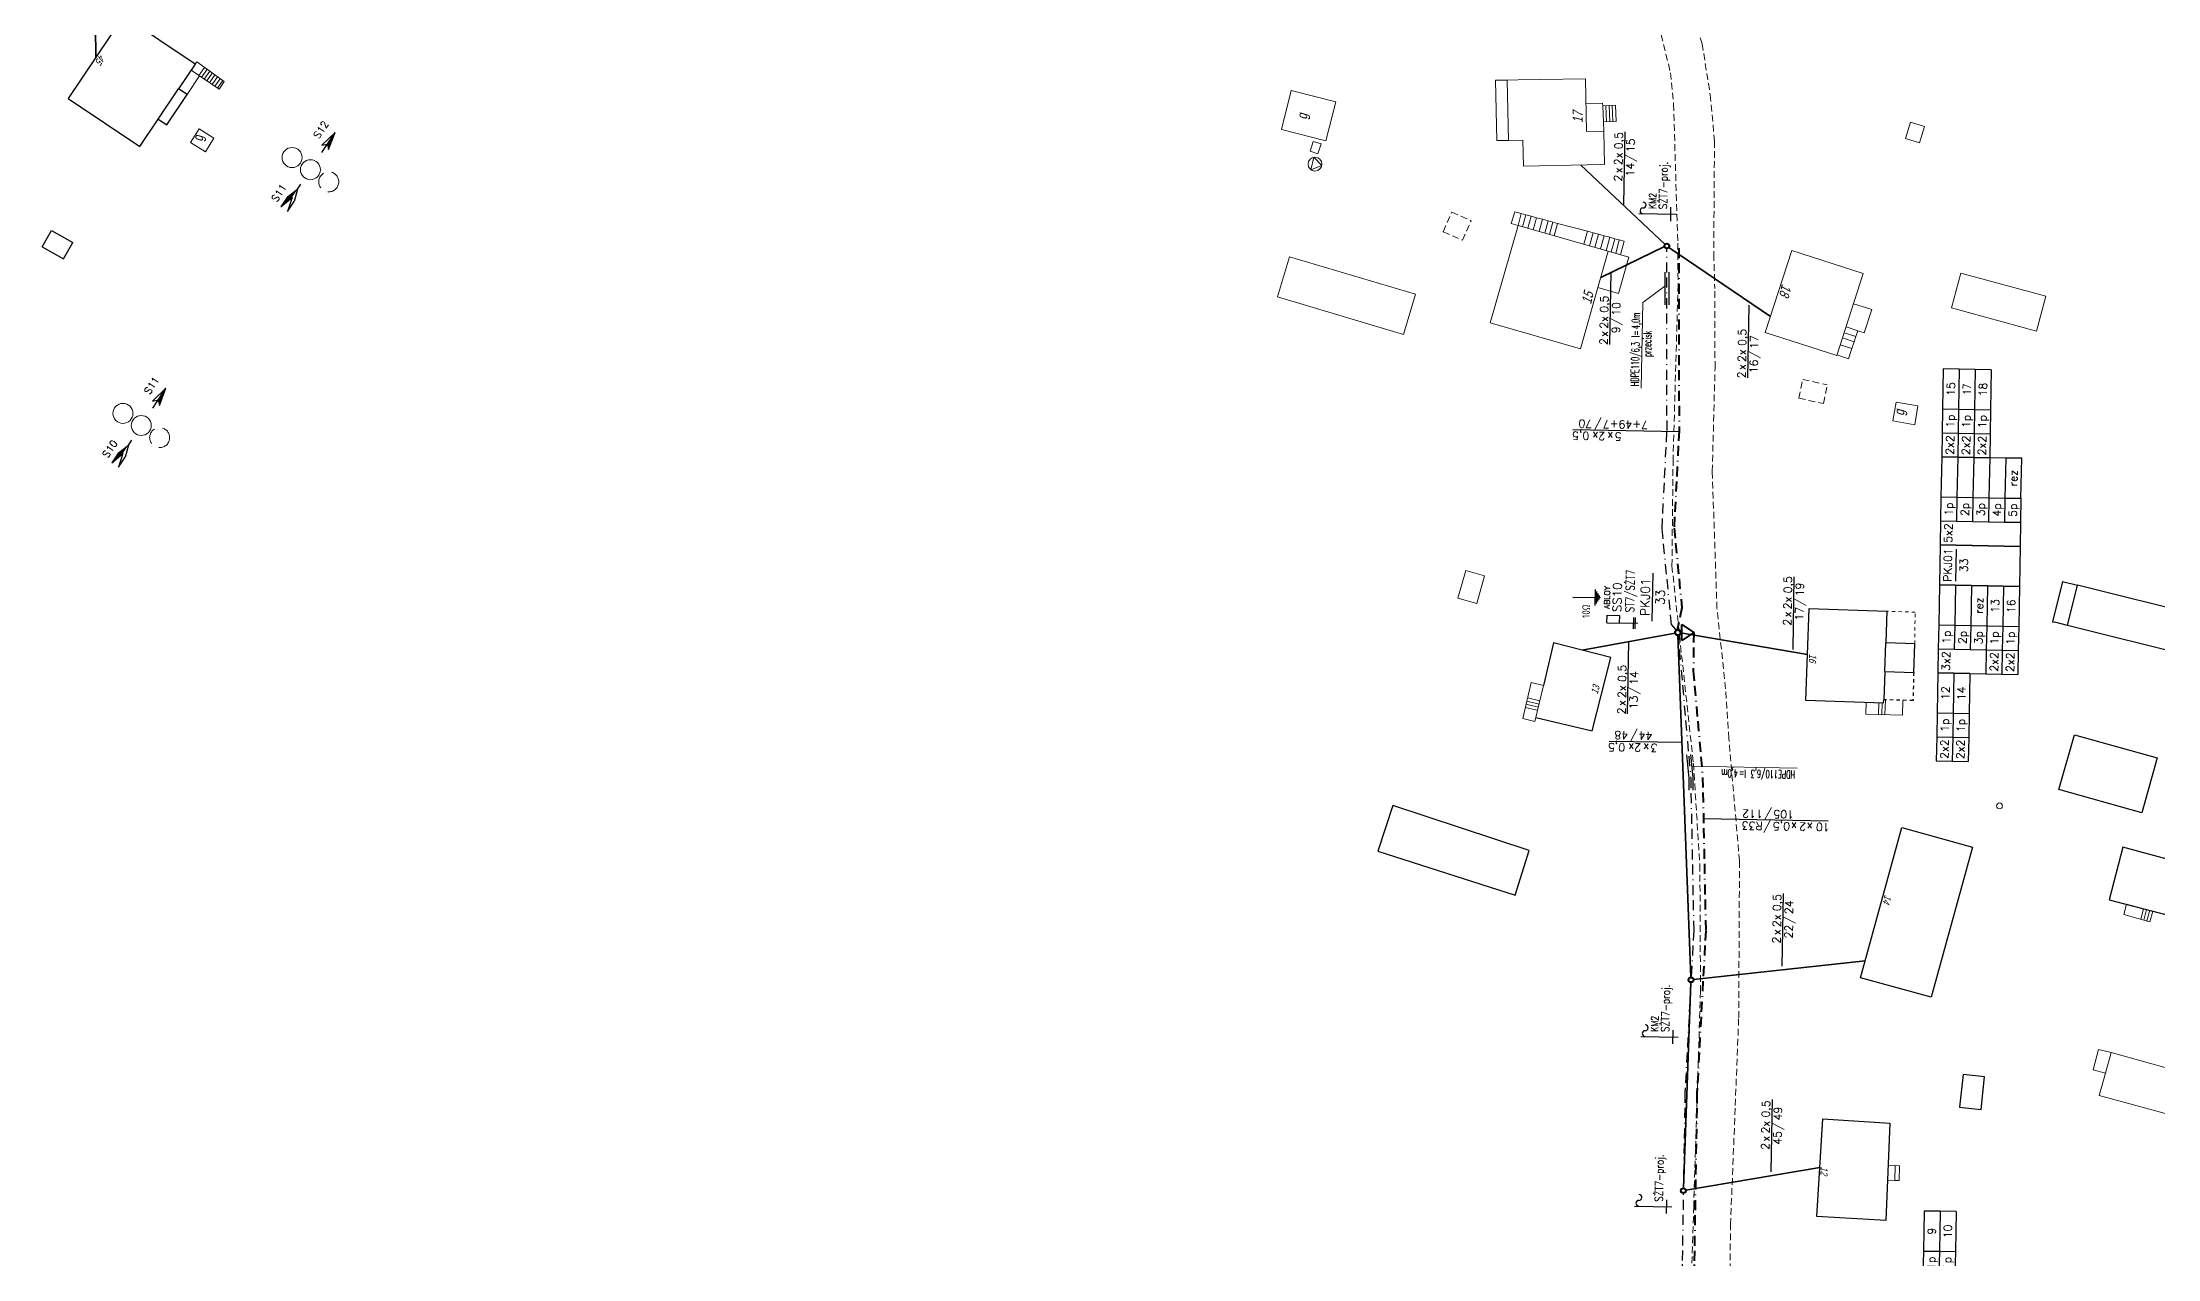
# Model space of a CAD drawing. Header units: millimetres. Extents: x 4848043 to 9699780, y 5827542 to 11659147.
# Drawn here: x 4850024.9 to 4850342.1, y 5827938.9 to 5828121.3 of the extents above; entities that cross this region are included whole.
import ezdxf
from ezdxf.enums import TextEntityAlignment as Align

# ---------------------------------------------------------------- set-up
doc = ezdxf.new("R2010")
doc.units = ezdxf.units.MM
doc.header["$MEASUREMENT"] = 0
for name, pattern in [('0', [0]), ('BORDER', [1.75, 0.5, -0.25, 0.5, -0.25, 0, -0.25]), ('BUD', [0]), ('BZN', [1, 0.5, -0.5]), ('DASHED', [0.75, 0.5, -0.25]), ('KOU', [1.5, 1, -0.5]), ('SCH', [0]), ('UOK', [1.5, 1, -0.5])]:
    doc.linetypes.add(name, pattern=pattern)
doc.layers.get('0').update_dxf_attribs({"lineweight": 18})
for name, color, linetype, lineweight in [('EADTD_T_0', 7, '0', 18), ('EBTPO_L_6', 9, '0', 18), ('EBUOA_T_0', 7, '0', 25), ('EBUPO_L_6', 7, '0', 18), ('EBUPP_L_0', 7, '0', 18), ('EBUPP_L_1', 7, 'BUD', 18), ('EBUPP_L_2', 7, '0', 13), ('EBUPP_L_3', 6, '0', 25), ('SDRPK_L_1', 7, 'KOU', 18), ('TEL kable doziemne proj.', 32, 'BORDER', 30), ('TEL rury', 6, 'Continuous', 30), ('TEL rury opis', 6, 'Continuous', 20), ('TES kable doziemne proj.', 4, 'BORDER', 40), ('TES kable napow. proj.', 241, 'LIN_NAPOW_PROJ', 35), ('TES zakończenia projektowane', 4, 'Continuous', 40), ('UKKPA_L_4', 7, 'UOK', 18), ('UKKPA_T_6', 251, '0', 18), ('UZB słupy telefoniczne', 32, 'Continuous', 30)]:
    doc.layers.add(name, color=color, linetype=linetype, lineweight=lineweight)
for name, color, linetype in [('OPIS_KABLA', 30, 'Continuous'), ('OPIS_RURY', 6, 'Continuous'), ('RURY-ISTN', 6, 'Continuous'), ('S-T-DLUG', 30, 'Continuous'), ('TES opisy kabli abon.', 30, 'Continuous'), ('TES opisy kabli rozdz.', 30, 'Continuous'), ('TES opisy zakończeń', 30, 'Continuous'), ('TES rury', 6, 'Continuous'), ('TES strzałki i odnośniki', 7, 'Continuous'), ('TES słup. PD', 6, 'Continuous')]:
    doc.layers.add(name, color=color, linetype=linetype)
doc.styles.add('ROMANS', font='simplex.shx')
doc.styles.add('SIMPLEX', font='simplex.shx', dxfattribs={"width": 0.8, "height": 1.5})
doc.styles.get("Standard").update_dxf_attribs({"font": 'txt', "width": 0.8, "oblique": 15})
doc.linetypes.add('LIN_NAPOW_PROJ', pattern='A,0.0001,-0.4,[136,l_napow.shx,S=0.1,R=0,X=-0.4,Y=0],-0.2,[137,l_napow.shx,S=0.1,R=0,X=-0.2,Y=0],-0.2', length=0.8001)

# ---------------------------------------------------------------- blocks, each defined once
blk = doc.blocks.new('UKK')
at = {"color": 0}
blk.add_circle((0, 0), 0.375, dxfattribs=at)
blk = doc.blocks.new('TR-SL1')
blk.add_circle((0, 0), 0.5)
blk = doc.blocks.new('KBR-SL1P')
for p, q in [((0, 0), (-1, 1.48)), ((-1, 1.48), (1, 1.48)), ((1, 1.48), (0, 0))]:
    blk.add_line(p, q)
blk.add_circle((0, 1.98), 0.35)
blk = doc.blocks.new('KB-RZP')
at = {"style": 'SIMPLEX'}
for s, p in [('x', (-4.75, 0.25)), ('x', (-2.78, 0.25)), ('/', (0.5, 0.39))]:
    blk.add_text(s, height=1, dxfattribs=at).set_placement(p)
at = {"style": 'SIMPLEX', "flags": 1}
blk.add_attdef('TYP-KAB', text='', height=0.5, dxfattribs=at).set_placement((-8.41, 0.25), align=Align.RIGHT)
at = {"style": 'SIMPLEX'}
for tag, p in [('POJ-KAB', (-5.16, 0.25)), ('DL-KAB', (0.19, -1.25))]:
    blk.add_attdef(tag, text='', height=1, dxfattribs=at).set_placement(p, align=Align.RIGHT)
for tag, p in [('KONS-KAB', (-3.5, 0.25)), ('SR-ZYL', (-0.85, 0.25)), ('SEP', (0.84, -1.25))]:
    blk.add_attdef(tag, text='', height=1, dxfattribs=at).set_placement(p, align=Align.CENTER)
for tag, p in [('NR-KAB', (1.5, 0.25)), ('DL-MON', (1.5, -1.25))]:
    blk.add_attdef(tag, p, '', height=1, dxfattribs=at)
at = {"style": 'SIMPLEX', "flags": 1}
blk.add_attdef('REJ-SZAF', (7.64, 0.25), '', height=0.5, dxfattribs=at)
blk = doc.blocks.new('KB-IWP')
at = {"style": 'SIMPLEX'}
for p in [(-1.22, 0.25), (0.64, 0.25)]:
    blk.add_text('x', height=1, dxfattribs=at).set_placement(p, align=Align.RIGHT)
at = {"style": 'SIMPLEX', "flags": 1}
blk.add_attdef('TYP-KAB', text='', height=0.5, dxfattribs=at).set_placement((-6.02, 0.25), align=Align.RIGHT)
at = {"style": 'SIMPLEX'}
for tag, p in [('POJ-KAB', (-2.13, 0.25)), ('DL-KAB', (-0.62, -1.25))]:
    blk.add_attdef(tag, text='', height=1, dxfattribs=at).set_placement(p, align=Align.RIGHT)
for tag, p in [('KONS-KAB', (-0.52, 0.25)), ('SR-ZYL', (2.12, 0.25)), ('SEP', (-0.02, -1.25))]:
    blk.add_attdef(tag, text='', height=1, dxfattribs=at).set_placement(p, align=Align.CENTER)
at = {"style": 'SIMPLEX', "flags": 1}
blk.add_attdef('REJ-SZAF', (6.39, 0.25), '', height=0.5, dxfattribs=at)
at = {"style": 'SIMPLEX'}
blk.add_attdef('DL-MON', (0.7, -1.25), '', height=1, dxfattribs=at)
blk = doc.blocks.new('OB')
at = {"style": 'ROMANS', "width": 0.6}
blk.add_text('l=', height=2, dxfattribs=at).set_placement((9.86, 0.18))
for tag, p in [('OB_TYP', (8.68, 0.18)), ('OB_SW', (11.54, -2.76))]:
    blk.add_attdef(tag, text='', height=2, dxfattribs=at).set_placement(p, align=Align.RIGHT)
blk.add_attdef('OB_DL', (11.91, 0.18), '', height=2, dxfattribs=at)
blk = doc.blocks.new('KBR-ZP2')
blk.add_line((-4, 2), (4, 2))
at = {"style": 'SIMPLEX'}
for tag, p in [('REJ-SZAF', (0, 2.5)), ('NR-ZAK', (0, 0))]:
    blk.add_attdef(tag, text='', height=1.5, dxfattribs=at).set_placement(p, align=Align.CENTER)
blk = doc.blocks.new('S1')
for p, q in [((0, 5.58), (-0.5, 3.33)), ((0, 2.58), (0, 5.58)), ((0.5, 3.33), (0, 5.58)), ((-0.5, 3.33), (0, 3.83)), ((0, 3.83), (0.5, 3.33)), ((0, -2.92), (0, -2.17)), ((-0.5, -4.42), (0, -2.92)), ((-0.5, -5.92), (0, -4.17)), ((-0.5, -4.42), (-0.5, -5.92)), ((0, -2.92), (0.5, -4.42)), ((0, -4.17), (0.5, -5.92)), ((0.5, -5.92), (0.5, -4.42))]:
    blk.add_line(p, q)
for points in [[(0, 5.58), (0, 3.83), (0.5, 3.33)], [(0, -2.92), (-0.5, -4.42), (0, -4.17), (-0.5, -5.92)]]:
    blk.add_solid(points)
blk = doc.blocks.new('*U134')
for p, q in [((10, 0), (0, 0)), ((0, 0), (0, -4)), ((10, -4), (10, 0)), ((0, -4), (0, -8)), ((9, -4), (1, -4)), ((10, -8), (10, -4)), ((0, -8), (0, -12)), ((10, -12), (10, -8)), ((0, -12), (0, -16)), ((10, -16), (10, -12)), ((0, -16), (0, -20)), ((10, -20), (0, -20)), ((10, -20), (10, -16))]:
    blk.add_line(p, q)
at = {"style": 'SIMPLEX'}
for tag, p in [('PUNKT', (5, -6)), ('SZAFA', (5, -2))]:
    blk.add_attdef(tag, text='', height=2, dxfattribs=at).set_placement(p, align=Align.MIDDLE_CENTER)
blk = doc.blocks.new('*U136')
for p, q in [((6, 0), (0, 0)), ((0, 0), (0, -4)), ((6, 0), (6, -4)), ((12, 0), (6, 0)), ((22, 0), (12, 0)), ((12, 0), (12, -4)), ((22, -4), (22, 0)), ((6, -4), (0, -4)), ((12, -4), (6, -4)), ((22, -4), (12, -4))]:
    blk.add_line(p, q)
at = {"style": 'SIMPLEX'}
for s, p in [('2x2', (3, -2)), ('1p', (9, -2))]:
    blk.add_text(s, height=2, dxfattribs=at).set_placement(p, align=Align.MIDDLE_CENTER)
blk.add_attdef('PARA1', text='', height=2, dxfattribs=at).set_placement((17, -2), align=Align.MIDDLE_CENTER)
blk = doc.blocks.new('*U126')
for p, q in [((6, 0), (0, 0)), ((0, 0), (0, -16)), ((6, 0), (6, -4)), ((12, 0), (6, 0)), ((22, 0), (12, 0)), ((12, 0), (12, -4)), ((22, -4), (22, 0)), ((6, -4), (6, -8)), ((12, -4), (6, -4)), ((22, -4), (12, -4)), ((12, -4), (12, -8)), ((22, -8), (22, -4)), ((6, -8), (6, -12)), ((12, -8), (6, -8)), ((22, -8), (12, -8)), ((12, -8), (12, -12)), ((22, -12), (22, -8)), ((6, -12), (6, -16)), ((12, -12), (6, -12)), ((22, -12), (12, -12)), ((12, -12), (12, -16)), ((22, -16), (22, -12)), ((0, -16), (0, -20)), ((6, -20), (0, -20)), ((6, -16), (6, -20)), ((12, -16), (6, -16)), ((12, -20), (6, -20)), ((22, -16), (12, -16)), ((12, -16), (12, -20)), ((12, -20), (22, -20)), ((22, -20), (22, -16))]:
    blk.add_line(p, q)
at = {"style": 'SIMPLEX'}
for s, p in [('5x2', (3, -2)), ('2p', (9, -6)), ('1p', (9, -2)), ('3p', (9, -10)), ('4p', (9, -14)), ('5p', (9, -18))]:
    blk.add_text(s, height=2, dxfattribs=at).set_placement(p, align=Align.MIDDLE_CENTER)
for tag, p in [('PARA1', (17, -2)), ('PARA2', (17, -6)), ('PARA3', (17, -10)), ('PARA4', (17, -14)), ('PARA5', (17, -18))]:
    blk.add_attdef(tag, text='', height=2, dxfattribs=at).set_placement(p, align=Align.MIDDLE_CENTER)
blk = doc.blocks.new('*U125')
for p, q in [((6, 0), (0, 0)), ((0, 0), (0, -8)), ((6, 0), (6, -4)), ((12, 0), (6, 0)), ((22, 0), (12, 0)), ((12, 0), (12, -4)), ((22, -4), (22, 0)), ((6, -4), (6, -8)), ((12, -4), (6, -4)), ((22, -4), (12, -4)), ((12, -4), (12, -8)), ((22, -8), (22, -4)), ((0, -8), (0, -12)), ((6, -8), (6, -12)), ((12, -8), (6, -8)), ((22, -8), (12, -8)), ((12, -8), (12, -12)), ((22, -12), (22, -8)), ((6, -12), (0, -12)), ((12, -12), (6, -12)), ((22, -12), (12, -12))]:
    blk.add_line(p, q)
at = {"style": 'SIMPLEX'}
for s, p in [('3x2', (3, -2)), ('2p', (9, -6)), ('1p', (9, -2)), ('3p', (9, -10))]:
    blk.add_text(s, height=2, dxfattribs=at).set_placement(p, align=Align.MIDDLE_CENTER)
for tag, p in [('PARA1', (17, -2)), ('PARA2', (17, -6)), ('PARA3', (17, -10))]:
    blk.add_attdef(tag, text='', height=2, dxfattribs=at).set_placement(p, align=Align.MIDDLE_CENTER)

msp = doc.modelspace()

# ---------------------------------------------------------------- linework, layer by layer
for centre in [(4850062.37, 5828104.05), (4850065.12, 5828102.23), (4850037.01, 5828065.69), (4850039.76, 5828063.87)]:
    msp.add_circle(centre, 1.5)
at = {"linetype": 'DASHED', "ltscale": 5}
for centre in [(4850067.87, 5828100.41), (4850042.51, 5828062.05)]:
    msp.add_circle(centre, 1.5, dxfattribs=at)
at = {"layer": 'EBTPO_L_6', "linetype": '0'}
for p, q in [((4850047.84, 5828118.07), (4850048.07, 5828118.4)), ((4850048.07, 5828118.4), (4850052.16, 5828115.43)), ((4850046.64, 5828113.5), (4850048.5, 5828116.28)), ((4850047.22, 5828117.13), (4850048.5, 5828116.28)), ((4850049.23, 5828117.56), (4850048.41, 5828116.33)), ((4850051.42, 5828114.32), (4850048.5, 5828116.28)), ((4850049.62, 5828117.28), (4850048.81, 5828116.07)), ((4850050.02, 5828117), (4850049.21, 5828115.8)), ((4850050.39, 5828116.71), (4850049.61, 5828115.53)), ((4850050.79, 5828116.43), (4850050.01, 5828115.27)), ((4850051.18, 5828116.15), (4850050.41, 5828115)), ((4850051.57, 5828115.86), (4850050.8, 5828114.74)), ((4850051.96, 5828115.58), (4850051.21, 5828114.47)), ((4850051.42, 5828114.32), (4850052.16, 5828115.43)), ((4850045.36, 5828114.37), (4850046.64, 5828113.5)), ((4850245.17, 5828094.14), (4850245.68, 5828095.9)), ((4850246.19, 5828093.87), (4850245.17, 5828094.14)), ((4850245.68, 5828095.9), (4850246.67, 5828095.64)), ((4850246.19, 5828093.87), (4850246.67, 5828095.64)), ((4850247.36, 5828095.45), (4850246.67, 5828095.64)), ((4850247.36, 5828095.45), (4850246.86, 5828093.68)), ((4850248.14, 5828095.24), (4850247.36, 5828095.45)), ((4850248.14, 5828095.24), (4850247.66, 5828093.45)), ((4850248.93, 5828095.03), (4850248.14, 5828095.24)), ((4850248.93, 5828095.03), (4850248.45, 5828093.23)), ((4850249.84, 5828094.79), (4850248.93, 5828095.03)), ((4850249.84, 5828094.79), (4850249.36, 5828092.96)), ((4850250.68, 5828094.56), (4850249.84, 5828094.79)), ((4850250.68, 5828094.56), (4850250.19, 5828092.73)), ((4850251.4, 5828094.37), (4850250.68, 5828094.56)), ((4850251.4, 5828094.37), (4850250.9, 5828092.53)), ((4850252.1, 5828094.18), (4850251.4, 5828094.37)), ((4850252.1, 5828094.18), (4850251.6, 5828092.32)), ((4850256.58, 5828092.99), (4850252.1, 5828094.18)), ((4850256.58, 5828092.99), (4850256.07, 5828091.04)), ((4850257.44, 5828092.76), (4850256.58, 5828092.99)), ((4850257.44, 5828092.76), (4850256.92, 5828090.8)), ((4850258.26, 5828092.54), (4850257.44, 5828092.76)), ((4850258.26, 5828092.54), (4850257.69, 5828090.58)), ((4850259.09, 5828092.32), (4850258.26, 5828092.54)), ((4850259.09, 5828092.32), (4850258.55, 5828090.34)), ((4850259.95, 5828092.09), (4850259.09, 5828092.32)), ((4850259.95, 5828092.09), (4850259.41, 5828090.08)), ((4850260.7, 5828091.88), (4850259.95, 5828092.09)), ((4850260.7, 5828091.88), (4850260.17, 5828089.88)), ((4850261.37, 5828091.7), (4850260.7, 5828091.88)), ((4850261.37, 5828091.7), (4850260.83, 5828089.68)), ((4850262.1, 5828091.51), (4850261.37, 5828091.7)), ((4850262.1, 5828091.51), (4850261.56, 5828089.48)), ((4850296.58, 5828076.43), (4850296.82, 5828077.2)), ((4850297.11, 5828078.09), (4850296.82, 5828077.2)), ((4850295.75, 5828073.89), (4850296.25, 5828075.42)), ((4850296.58, 5828076.43), (4850296.25, 5828075.42)), ((4850301.6, 5827950.73), (4850302.66, 5827950.69)), ((4850301.68, 5827952.96), (4850302.75, 5827952.92)), ((4850303.31, 5827950.66), (4850302.66, 5827950.69)), ((4850303.4, 5827952.89), (4850302.75, 5827952.92))]:
    msp.add_line(p, q, dxfattribs=at)
at = {"layer": 'EBTPO_L_6', "linetype": 'SCH'}
for p, q in [((4850258.86, 5828112.2), (4850256.39, 5828112.16)), ((4850258.88, 5828111.8), (4850258.86, 5828112.2)), ((4850258.88, 5828111.8), (4850260.79, 5828111.88)), ((4850258.98, 5828109.39), (4850258.88, 5828111.8)), ((4850258.98, 5828109.39), (4850260.89, 5828109.46)), ((4850259.06, 5828108.01), (4850258.98, 5828109.39)), ((4850259.36, 5828111.82), (4850259.46, 5828109.4)), ((4850259.84, 5828111.83), (4850259.94, 5828109.42)), ((4850260.32, 5828111.86), (4850260.42, 5828109.45)), ((4850260.89, 5828109.46), (4850260.79, 5828111.88)), ((4850296.48, 5828082.13), (4850299.21, 5828081.25)), ((4850299.21, 5828081.25), (4850298.09, 5828077.79)), ((4850296.82, 5828077.2), (4850295.07, 5828077.77)), ((4850295.36, 5828078.66), (4850297.11, 5828078.09)), ((4850298.09, 5828077.79), (4850297.11, 5828078.09)), ((4850293.99, 5828074.46), (4850295.75, 5828073.89)), ((4850294.48, 5828075.99), (4850296.25, 5828075.42)), ((4850294.81, 5828077), (4850296.58, 5828076.43)), ((4850248.13, 5828025.35), (4850246.88, 5828019.96)), ((4850250, 5828024.91), (4850248.13, 5828025.35)), ((4850250, 5828024.91), (4850248.71, 5828019.51)), ((4850248.71, 5828019.51), (4850246.88, 5828019.96)), ((4850247.26, 5828021.61), (4850249.11, 5828021.18)), ((4850247.37, 5828022.09), (4850249.23, 5828021.65)), ((4850247.48, 5828022.56), (4850249.33, 5828022.11)), ((4850247.58, 5828023.02), (4850249.45, 5828022.58)), ((4850298.39, 5828022.34), (4850298.32, 5828020.6)), ((4850298.32, 5828020.6), (4850303.82, 5828020.46)), ((4850300.24, 5828020.56), (4850300.3, 5828022.27)), ((4850300.72, 5828020.54), (4850300.78, 5828022.25)), ((4850301.2, 5828020.53), (4850301.29, 5828022.74)), ((4850303.88, 5828022.68), (4850303.82, 5828020.46)), ((4850337.43, 5827992.09), (4850337.03, 5827990.56)), ((4850341.36, 5827991.06), (4850337.43, 5827992.09)), ((4850339.55, 5827989.85), (4850339.96, 5827991.42)), ((4850340.93, 5827989.47), (4850337.03, 5827990.56)), ((4850340.01, 5827989.72), (4850340.43, 5827991.3)), ((4850340.48, 5827989.59), (4850340.89, 5827991.18)), ((4850341.36, 5827991.06), (4850340.93, 5827989.47)), ((4850302.66, 5827950.69), (4850302.75, 5827952.92)), ((4850303.31, 5827950.66), (4850303.4, 5827952.89))]:
    msp.add_line(p, q, dxfattribs=at)
at = {"layer": 'EBUPO_L_6', "linetype": 'BZN'}
for p, q in [((4850305.72, 5828035.89), (4850301.49, 5828036.03)), ((4850305.66, 5828031.15), (4850305.72, 5828035.89))]:
    msp.add_line(p, q, dxfattribs=at)
at = {"layer": 'EBUPP_L_0', "linetype": '0'}
for p, q in [((4850047.16, 5828106.28), (4850048.43, 5828108.35)), ((4850049.38, 5828104.91), (4850047.16, 5828106.28)), ((4850050.66, 5828106.97), (4850048.43, 5828108.35)), ((4850049.38, 5828104.91), (4850050.66, 5828106.97))]:
    msp.add_line(p, q, dxfattribs=at)
at = {"layer": 'EBUPP_L_1', "linetype": 'BUD'}
for p, q in [((4850238.35, 5828042.11), (4850237.17, 5828037.97)), ((4850241.16, 5828041.32), (4850238.35, 5828042.11)), ((4850240, 5828037.18), (4850241.16, 5828041.32)), ((4850237.17, 5828037.97), (4850240, 5828037.18))]:
    msp.add_line(p, q, dxfattribs=at)
at = {"layer": 'EBUPP_L_2', "linetype": '0', "lineweight": 18}
for p, q in [((4850210.7, 5828108.25), (4850212.18, 5828114.1)), ((4850212.18, 5828114.1), (4850218.86, 5828112.42)), ((4850217.39, 5828106.55), (4850218.86, 5828112.42)), ((4850304.3, 5828106.9), (4850305.05, 5828109.36)), ((4850305.05, 5828109.36), (4850307.14, 5828108.71)), ((4850210.7, 5828108.25), (4850217.39, 5828106.55)), ((4850215, 5828104.98), (4850215.45, 5828106.46)), ((4850215.45, 5828106.46), (4850216.66, 5828106.09)), ((4850216.19, 5828104.61), (4850216.66, 5828106.09)), ((4850304.3, 5828106.9), (4850306.39, 5828106.26)), ((4850306.39, 5828106.26), (4850307.14, 5828108.71)), ((4850215, 5828104.98), (4850216.19, 5828104.61)), ((4850215.56, 5828104.09), (4850215.14, 5828102.21)), ((4850216.76, 5828102.87), (4850215.14, 5828102.21)), ((4850215.56, 5828104.09), (4850216.76, 5828102.87)), ((4850302.39, 5828064.55), (4850302.89, 5828067.38)), ((4850302.39, 5828064.55), (4850305.66, 5828063.98)), ((4850302.89, 5828067.38), (4850306.15, 5828066.8)), ((4850305.66, 5828063.98), (4850306.15, 5828066.8))]:
    msp.add_line(p, q, dxfattribs=at)
at = {"layer": 'EBUPP_L_2', "linetype": '0'}
for p, q in [((4850333.23, 5827970.33), (4850332.44, 5827967.27)), ((4850335.1, 5827969.84), (4850333.23, 5827970.33)), ((4850335.1, 5827969.84), (4850334.29, 5827966.78)), ((4850335.1, 5827969.84), (4850352.07, 5827965.17)), ((4850332.44, 5827967.27), (4850334.29, 5827966.78)), ((4850333.33, 5827963.43), (4850334.29, 5827966.78)), ((4850350.3, 5827958.77), (4850333.33, 5827963.43))]:
    msp.add_line(p, q, dxfattribs=at)
at = {"layer": 'EBUPP_L_2', "color": 7, "lineweight": 18}
msp.add_circle((4850215.74, 5828103.07), 1.04, dxfattribs=at)
at = {"layer": 'EBUPP_L_3', "linetype": '0'}
for p, q in [((4850037.07, 5828125.27), (4850028.8, 5828112.91)), ((4850047.84, 5828118.07), (4850037.07, 5828125.27)), ((4850047.84, 5828118.07), (4850045.36, 5828114.37)), ((4850028.8, 5828112.91), (4850039.56, 5828105.7)), ((4850042.31, 5828109.81), (4850045.36, 5828114.37)), ((4850043.6, 5828108.96), (4850046.64, 5828113.5)), ((4850046.64, 5828113.5), (4850045.36, 5828114.37)), ((4850039.56, 5828105.7), (4850042.31, 5828109.81)), ((4850042.31, 5828109.81), (4850043.6, 5828108.96)), ((4850024.92, 5828090.64), (4850026.29, 5828093.1)), ((4850026.29, 5828093.1), (4850029.49, 5828091.32)), ((4850024.92, 5828090.64), (4850028.11, 5828088.86)), ((4850028.11, 5828088.86), (4850029.49, 5828091.32)), ((4850327.84, 5828040.5), (4850326.33, 5828034.46)), ((4850327.84, 5828040.5), (4850330.06, 5828039.95)), ((4850328.55, 5828033.91), (4850330.06, 5828039.95)), ((4850348.53, 5828035.32), (4850330.06, 5828039.95)), ((4850289.33, 5828022.66), (4850289.82, 5828036.44)), ((4850289.82, 5828036.44), (4850301.49, 5828036.03)), ((4850301.49, 5828036.03), (4850301.32, 5828031.3)), ((4850326.33, 5828034.46), (4850326.69, 5828034.38)), ((4850328.55, 5828033.91), (4850326.69, 5828034.38)), ((4850347.02, 5828029.29), (4850328.55, 5828033.91)), ((4850251.52, 5828031.31), (4850250, 5828024.91)), ((4850260.11, 5828029.1), (4850251.52, 5828031.31)), ((4850301.17, 5828026.99), (4850301.32, 5828031.3)), ((4850305.66, 5828031.15), (4850301.32, 5828031.3)), ((4850305.51, 5828026.82), (4850305.66, 5828031.15)), ((4850257.28, 5828018.11), (4850260.11, 5828029.1)), ((4850301.17, 5828026.99), (4850301.02, 5828022.74)), ((4850301.17, 5828026.99), (4850305.51, 5828026.82)), ((4850248.85, 5828020.1), (4850257.28, 5828018.11)), ((4850301, 5828022.25), (4850289.33, 5828022.66)), ((4850301, 5828022.25), (4850301.02, 5828022.74)), ((4850327.28, 5828009.3), (4850329.6, 5828017.51)), ((4850329.6, 5828017.51), (4850342, 5828014.03)), ((4850342, 5828014.03), (4850339.69, 5828005.81)), ((4850339.69, 5828005.81), (4850327.28, 5828009.3)), ((4850227.43, 5828006.89), (4850225.16, 5828000.03)), ((4850247.87, 5828000.13), (4850227.43, 5828006.89)), ((4850297.52, 5827981.08), (4850303.72, 5828003.6)), ((4850303.72, 5828003.6), (4850314.35, 5828000.67)), ((4850225.16, 5828000.03), (4850245.73, 5827993.45)), ((4850245.73, 5827993.45), (4850247.87, 5828000.13)), ((4850314.35, 5828000.67), (4850308.15, 5827978.16)), ((4850336.86, 5828000.67), (4850334.8, 5827992.77)), ((4850359.75, 5827994.46), (4850336.86, 5828000.67)), ((4850334.8, 5827992.77), (4850357.75, 5827986.79)), ((4850308.15, 5827978.16), (4850297.52, 5827981.08)), ((4850312.91, 5827966.55), (4850312.4, 5827961.68)), ((4850316.14, 5827966.21), (4850312.91, 5827966.55)), ((4850315.62, 5827961.33), (4850316.14, 5827966.21)), ((4850291, 5827945.28), (4850291.88, 5827959.92)), ((4850291.88, 5827959.92), (4850301.94, 5827959.29)), ((4850312.4, 5827961.68), (4850315.62, 5827961.33)), ((4850301.94, 5827959.29), (4850301.34, 5827944.65)), ((4850301.34, 5827944.65), (4850291, 5827945.28))]:
    msp.add_line(p, q, dxfattribs=at)
at = {"layer": 'EBUPP_L_3', "linetype": 'BUD', "lineweight": 20}
for p, q in [((4850242.83, 5828115.64), (4850256.32, 5828115.87)), ((4850242.83, 5828115.64), (4850244.57, 5828115.67)), ((4850242.83, 5828115.64), (4850242.99, 5828106.58)), ((4850242.83, 5828115.64), (4850242.99, 5828106.58)), ((4850244.57, 5828115.67), (4850244.73, 5828106.62)), ((4850256.32, 5828115.87), (4850256.47, 5828107.96)), ((4850242.99, 5828106.58), (4850244.73, 5828106.61)), ((4850242.99, 5828106.58), (4850242.99, 5828106.58)), ((4850246.89, 5828106.66), (4850244.73, 5828106.62)), ((4850246.99, 5828102.77), (4850246.89, 5828106.66)), ((4850256.47, 5828107.96), (4850259.06, 5828108.01)), ((4850256.47, 5828107.96), (4850256.47, 5828107.96)), ((4850256.47, 5828107.96), (4850256.47, 5828107.96)), ((4850259.14, 5828102.99), (4850259.06, 5828108.01)), ((4850246.99, 5828102.77), (4850256.55, 5828102.94)), ((4850256.55, 5828102.94), (4850259.14, 5828102.99)), ((4850242.02, 5828079.27), (4850246.19, 5828093.87)), ((4850246.19, 5828093.87), (4850259.72, 5828090)), ((4850258.17, 5828084.55), (4850259.72, 5828090)), ((4850259.72, 5828090), (4850258.17, 5828084.55)), ((4850259.72, 5828090), (4850258.17, 5828084.55)), ((4850259.72, 5828090), (4850262.8, 5828089.12)), ((4850283.25, 5828077.83), (4850287.23, 5828090.13)), ((4850287.23, 5828090.13), (4850297.95, 5828086.65)), ((4850210.12, 5828083.16), (4850211.9, 5828089.17)), ((4850230.82, 5828083.55), (4850211.9, 5828089.17)), ((4850262.8, 5828089.12), (4850261.24, 5828083.66)), ((4850293.96, 5828074.35), (4850297.95, 5828086.65)), ((4850311.17, 5828081.5), (4850312.58, 5828086.71)), ((4850312.58, 5828086.71), (4850325.33, 5828083.26)), ((4850229.03, 5828077.54), (4850230.82, 5828083.55)), ((4850255.55, 5828075.39), (4850258.17, 5828084.55)), ((4850258.17, 5828084.55), (4850261.24, 5828083.66)), ((4850229.03, 5828077.54), (4850210.12, 5828083.16)), ((4850311.17, 5828081.5), (4850323.91, 5828078.04)), ((4850323.91, 5828078.04), (4850325.33, 5828083.26)), ((4850242.02, 5828079.27), (4850255.55, 5828075.39)), ((4850283.25, 5828077.83), (4850293.96, 5828074.35))]:
    msp.add_line(p, q, dxfattribs=at)
at = {"layer": 'EBUPP_L_3', "linetype": 'BUD', "lineweight": 50}
msp.add_line((4850244.73, 5828106.61), (4850244.73, 5828106.62), dxfattribs=at)
at = {"layer": 'EBUPP_L_3', "linetype": 'BZN'}
for p, q in [((4850305.51, 5828026.82), (4850305.41, 5828022.64)), ((4850305.41, 5828022.64), (4850301.02, 5828022.74))]:
    msp.add_line(p, q, dxfattribs=at)
at = {"layer": 'OPIS_RURY'}
for p, q in [((4850257.75, 5828036.88), (4850257.79, 5828039.26)), ((4850254.42, 5828038.13), (4850257.77, 5828038.07)), ((4850257.96, 5828037.18), (4850257.99, 5828038.96)), ((4850258.17, 5828037.47), (4850258.19, 5828038.66)), ((4850258.37, 5828037.77), (4850258.39, 5828038.36)), ((4850258.54, 5828038.04), (4850258.54, 5828038.08))]:
    msp.add_line(p, q, dxfattribs=at)
at = {"layer": 'RURY-ISTN'}
for p, q in [((4850259.51, 5828034.31), (4850259.53, 5828035.43)), ((4850259.51, 5828034.31), (4850264.17, 5828034.23)), ((4850259.53, 5828035.43), (4850261.38, 5828035.4)), ((4850261.38, 5828035.4), (4850261.36, 5828034.28)), ((4850263.48, 5828035.1), (4850263.45, 5828033.39)), ((4850263.75, 5828035.09), (4850263.72, 5828033.38))]:
    msp.add_line(p, q, dxfattribs=at)
at = {"layer": 'SDRPK_L_1', "linetype": 'KOU'}
for p, q in [((4850265.48, 5828131.2), (4850269.05, 5828116.76)), ((4850270.33, 5828131.99), (4850273.78, 5828121.11)), ((4850273.78, 5828121.11), (4850275.01, 5828113.43)), ((4850269.05, 5828116.76), (4850269.51, 5828112.03)), ((4850269.51, 5828112.03), (4850270.13, 5828091.22)), ((4850275.01, 5828113.43), (4850275.64, 5828106.51)), ((4850275.64, 5828106.51), (4850275.53, 5828089.58)), ((4850270.13, 5828091.22), (4850270.18, 5828084.96)), ((4850275.53, 5828089.58), (4850275.68, 5828084.43)), ((4850270.18, 5828084.96), (4850269.43, 5828058.85)), ((4850270.18, 5828084.96), (4850269.43, 5828058.85)), ((4850275.72, 5828072.5), (4850275.68, 5828084.43)), ((4850275.72, 5828072.5), (4850275.68, 5828084.43)), ((4850275.31, 5828057), (4850275.72, 5828072.5)), ((4850275.31, 5828057), (4850275.72, 5828072.5)), ((4850269.43, 5828058.85), (4850269.26, 5828042.83)), ((4850269.43, 5828058.85), (4850269.26, 5828042.83)), ((4850276.01, 5828036.44), (4850275.31, 5828057)), ((4850276.01, 5828036.44), (4850275.31, 5828057)), ((4850269.26, 5828042.83), (4850271.53, 5828021.91)), ((4850277.31, 5828024.39), (4850276.01, 5828036.44)), ((4850277.79, 5828016.95), (4850277.31, 5828024.39)), ((4850271.53, 5828021.91), (4850272.48, 5828013.19)), ((4850279.39, 5827998.58), (4850277.79, 5828016.95)), ((4850272.48, 5828013.19), (4850273.45, 5827997.98)), ((4850273.45, 5827997.98), (4850273.54, 5827978.99)), ((4850279.27, 5827975.04), (4850279.39, 5827998.58)), ((4850273.54, 5827978.99), (4850273.07, 5827964.11)), ((4850278.75, 5827961.9), (4850279.27, 5827975.04)), ((4850273.07, 5827964.11), (4850272.52, 5827946.78)), ((4850278.04, 5827944.03), (4850278.75, 5827961.9)), ((4850272.52, 5827946.78), (4850272.06, 5827932.39)), ((4850277.92, 5827932.71), (4850278.04, 5827944.03))]:
    msp.add_line(p, q, dxfattribs=at)
at = {"layer": 'TEL kable doziemne proj.', "ltscale": 3}
for p, q in [((4850268.52, 5828063.14), (4850268.51, 5828090.48)), ((4850267.78, 5828048.42), (4850268.52, 5828063.14)), ((4850269.19, 5828034), (4850267.78, 5828048.42))]:
    msp.add_line(p, q, dxfattribs=at)
for points in [[(4850269.19, 5828034), (4850269.97, 5828033.05)], [(4850270.17, 5828032.52), (4850272.07, 5828011.01), (4850272.52, 5827988.16), (4850271.21, 5827963.82), (4850270.79, 5827938.13), (4850270.67, 5827930.62), (4850272.22, 5827918.92), (4850273.16, 5827915.55), (4850274.6, 5827910.66), (4850279.27, 5827898.47), (4850282.9, 5827888.42), (4850287.46, 5827875.75), (4850287.55, 5827875.56), (4850288.74, 5827872.81), (4850292.53, 5827864.01), (4850302.56, 5827838.15), (4850302.38, 5827833.24), (4850299.9, 5827767.66), (4850299.21, 5827749.33), (4850298.24, 5827728.68), (4850296.93, 5827700.2), (4850303.54, 5827698.4)]]:
    msp.add_lwpolyline(points, dxfattribs=at)
at = {"layer": 'TEL rury'}
for p, q in [((4850268.21, 5828086.87), (4850268.21, 5828084.74)), ((4850268.81, 5828086.87), (4850268.81, 5828084.74)), ((4850268.21, 5828084.74), (4850268.21, 5828081.94)), ((4850268.81, 5828084.74), (4850268.81, 5828081.94)), ((4850271.46, 5828014.51), (4850271.77, 5828010.99)), ((4850272.05, 5828014.56), (4850272.37, 5828011.03)), ((4850271.77, 5828010.99), (4850271.8, 5828009.2)), ((4850272.37, 5828011.03), (4850272.4, 5828009.22))]:
    msp.add_line(p, q, dxfattribs=at)
at = {"layer": 'TEL rury opis'}
for p, q in [((4850268.21, 5828084.74), (4850264.88, 5828082.3)), ((4850264.65, 5828069.46), (4850264.88, 5828082.3)), ((4850288.02, 5828012.51), (4850272.21, 5828012.79))]:
    msp.add_line(p, q, dxfattribs=at)
at = {"layer": 'TES kable doziemne proj.', "ltscale": 3}
for points in [[(4850270.31, 5828090.48), (4850270.32, 5828063.09), (4850269.58, 5828048.46), (4850270.75, 5828036.53), (4850270.06, 5828033.25)], [(4850272.52, 5828032.82), (4850272.46, 5828027.09), (4850273.86, 5828011.11), (4850274.32, 5827988.13), (4850273.01, 5827963.75), (4850272.59, 5827938.1), (4850272.47, 5827930.73), (4850273.99, 5827919.28), (4850274.82, 5827916.3), (4850277.76, 5827912.7)]]:
    msp.add_lwpolyline(points, dxfattribs=at)
at = {"layer": 'TES kable napow. proj.', "ltscale": 3}
for p, q in [((4850032.78, 5828140.89), (4850032.93, 5828119.09)), ((4850268.24, 5828091.03), (4850255.61, 5828102.92)), ((4850268.14, 5828090.72), (4850258.6, 5828086.06)), ((4850268.8, 5828090.58), (4850284.02, 5828080.22)), ((4850269.73, 5828032.74), (4850255.82, 5828030.2)), ((4850270.56, 5828032.77), (4850289.57, 5828029.55)), ((4850270.16, 5828032.42), (4850272.11, 5827981.11)), ((4850272.48, 5827980.79), (4850298.22, 5827983.62)), ((4850272.11, 5827980.39), (4850270.98, 5827949.5)), ((4850271.33, 5827949.2), (4850291.44, 5827952.6))]:
    msp.add_line(p, q, dxfattribs=at)
at = {"layer": 'TES opisy kabli rozdz.'}
for p, q in [((4850262.2, 5828107.9), (4850262.01, 5828097.03)), ((4850260.1, 5828086.93), (4850259.91, 5828076.02)), ((4850280.78, 5828081.91), (4850280.59, 5828071.04)), ((4850254.42, 5828063.26), (4850270.32, 5828062.97)), ((4850287.56, 5828041.16), (4850287.37, 5828030.31)), ((4850262.77, 5828031.5), (4850262.57, 5828020.66)), ((4850259.85, 5828016.56), (4850270.73, 5828016.37)), ((4850292.68, 5828004.56), (4850273.99, 5828004.89)), ((4850285.95, 5827993.69), (4850285.76, 5827982.82)), ((4850284.28, 5827962.83), (4850284.09, 5827951.96))]:
    msp.add_line(p, q, dxfattribs=at)
at = {"layer": 'TES rury', "linetype": 'Continuous'}
for p, q in [((4850269.05, 5828096.59), (4850269.02, 5828094.53)), ((4850264.29, 5828095.64), (4850269.88, 5828095.55)), ((4850269.37, 5827973.22), (4850269.33, 5827971.16)), ((4850264.61, 5827972.27), (4850270.19, 5827972.18)), ((4850268.43, 5827947.77), (4850268.4, 5827945.72)), ((4850263.67, 5827946.83), (4850269.25, 5827946.73))]:
    msp.add_line(p, q, dxfattribs=at)
for centre, start, end in [((4850264.92, 5828096.07), 88.9772, 268.9772), ((4850264.94, 5828096.93), 268.9772, 88.9772), ((4850265.24, 5827972.7), 88.9772, 268.9772), ((4850265.26, 5827973.56), 268.9772, 88.9772), ((4850264.3, 5827947.26), 88.9772, 268.9772), ((4850264.32, 5827948.12), 268.9772, 88.9772)]:
    msp.add_arc(centre, 0.433, start, end, dxfattribs=at)
at = {"layer": 'TES zakończenia projektowane'}
for centre in [(4850268.5, 5828090.78), (4850272.12, 5827980.75), (4850270.97, 5827949.14)]:
    msp.add_circle(centre, 0.365, dxfattribs=at)
at = {"layer": 'UKKPA_L_4', "linetype": 'UOK'}
for p, q in [((4850234.97, 5828092.92), (4850236.26, 5828095.85)), ((4850234.97, 5828092.92), (4850237.86, 5828091.64)), ((4850236.26, 5828095.85), (4850239.15, 5828094.57)), ((4850237.86, 5828091.64), (4850239.15, 5828094.57)), ((4850288.29, 5828067.95), (4850288.88, 5828070.75)), ((4850288.88, 5828070.75), (4850292.55, 5828069.99)), ((4850288.29, 5828067.95), (4850291.96, 5828067.19)), ((4850291.96, 5828067.19), (4850292.55, 5828069.99))]:
    msp.add_line(p, q, dxfattribs=at)

# ---------------------------------------------------------------- block references
at = {"layer": 'TEL rury opis', "xscale": 0.6, "yscale": 0.6, "zscale": 0.6}
for p, rotation, values in [((4850264.41, 5828071.17), 88.97723719000902, {'OB_TYP': 'HDPE110/6,3', 'OB_DL': '4,0m', 'OB_SW': 'przecisk'}), ((4850286.3, 5828012.27), 178.9772371875726, {'OB_TYP': 'HDPE110/6,3', 'OB_DL': '4,0m'})]:
    msp.add_blockref('OB', p, dxfattribs=dict(at, rotation=rotation)).add_auto_attribs(values)
at = {"layer": 'TES opisy kabli abon.', "linetype": 'Continuous'}
for p, xscale, yscale, zscale, rotation, values in [((4850262.13, 5828104.02), 1.199999999727945, 1.199999999727945, 1.199999999727945, 88.97723720236162, {'POJ-KAB': '2', 'KONS-KAB': '2', 'DL-KAB': '14', 'DL-MON': '15', 'SR-ZYL': '0,5', 'SEP': '/'}), ((4850259.97, 5828079.5), 1.199999999727946, 1.199999999727946, 1.199999999727946, 88.97723720236162, {'POJ-KAB': '2', 'KONS-KAB': '2', 'DL-KAB': '9', 'DL-MON': '10', 'SR-ZYL': '0,5', 'SEP': '/'}), ((4850280.65, 5828074.52), 1.199999999727946, 1.199999999727946, 1.199999999727946, 88.97723720236162, {'POJ-KAB': '2', 'KONS-KAB': '2', 'DL-KAB': '16', 'DL-MON': '17', 'SR-ZYL': '0,5', 'SEP': '/'}), ((4850258.13, 5828063.19), 1.199999999727946, 1.199999999727946, 1.199999999727946, 178.9772372021884, {'POJ-KAB': '5', 'KONS-KAB': '2', 'DL-KAB': '7+49+7', 'DL-MON': '70', 'SR-ZYL': '0,5', 'SEP': '/'}), ((4850287.49, 5828037.43), 1.199999999727946, 1.199999999727946, 1.199999999727946, 88.97723720236162, {'POJ-KAB': '2', 'KONS-KAB': '2', 'DL-KAB': '17', 'DL-MON': '19', 'SR-ZYL': '0,5', 'SEP': '/'}), ((4850262.64, 5828024.14), 1.199999999727946, 1.199999999727946, 1.199999999727946, 88.97723720236162, {'POJ-KAB': '2', 'KONS-KAB': '2', 'DL-KAB': '13', 'DL-MON': '14', 'SR-ZYL': '0,5', 'SEP': '/'}), ((4850263.52, 5828016.5), 1.199999999727945, 1.199999999727945, 1.199999999727945, 178.977237195049, {'POJ-KAB': '3', 'KONS-KAB': '2', 'DL-KAB': '44', 'DL-MON': '48', 'SR-ZYL': '0,5', 'SEP': '/'}), ((4850285.88, 5827989.78), 1.199999999727946, 1.199999999727946, 1.199999999727946, 88.97723720236162, {'POJ-KAB': '2', 'KONS-KAB': '2', 'DL-KAB': '22', 'DL-MON': '24', 'SR-ZYL': '0,5', 'SEP': '/'}), ((4850284.21, 5827958.84), 1.199999999727946, 1.199999999727946, 1.199999999727946, 88.97723720236162, {'POJ-KAB': '2', 'KONS-KAB': '2', 'DL-KAB': '45', 'DL-MON': '49', 'SR-ZYL': '0,5', 'SEP': '/'})]:
    msp.add_blockref('KB-IWP', p, dxfattribs=dict(at, xscale=xscale, yscale=yscale, zscale=zscale, rotation=rotation)).add_auto_attribs(values)
at = {"layer": 'TES opisy kabli rozdz.', "xscale": 1.199999999999999, "yscale": 1.199999999999999, "zscale": 1.199999999999999, "rotation": 178.9772372023616}
msp.add_blockref('KB-RZP', (4850284.68, 5828004.7), dxfattribs=at).add_auto_attribs({'POJ-KAB': '10', 'KONS-KAB': '2', 'SR-ZYL': '0,5', 'NR-KAB': 'R33', 'DL-KAB': '105', 'DL-MON': '112', 'SEP': '/'})
at = {"layer": 'TES opisy zakończeń', "xscale": 0.8999999999268936, "yscale": 0.8999999999268936, "zscale": 0.8999999999268936, "rotation": 88.97723720240748}
msp.add_blockref('KBR-ZP2', (4850268.18, 5828038.09), dxfattribs=at).add_auto_attribs({'REJ-SZAF': 'PKJ01', 'NR-ZAK': '33'})
at = {"layer": 'TES strzałki i odnośniki', "xscale": 1.199999999539498, "yscale": 1.199999999539498, "zscale": 1.199999999539498, "rotation": 326.5291581732097}
for p in [(4850065.12, 5828102.23), (4850039.76, 5828063.87)]:
    msp.add_blockref('S1', p, dxfattribs=at)
at = {"layer": 'TES słup. PD'}
for name, p, xscale, yscale, zscale, rotation, values in [('*U136', (4850309.71, 5828059.16), 0.6, 0.6, 0.6, 88.97723720242253, {'PARA1': '15'}), ('*U136', (4850314.51, 5828059.08), 0.6, 0.6, 0.6, 88.97723720242253, {'PARA1': '18'}), ('*U126', (4850309.47, 5828045.97), 0.6, 0.6, 0.6, 88.97723719757317, {'PARA5': 'rez'}), ('*U134', (4850309.37, 5828039.97), 0.6, 0.6, 0.6, 88.97723720242253, {'SZAFA': 'PKJ01', 'PUNKT': '33'}), ('*U125', (4850309.13, 5828026.77), 0.6000000000000001, 0.6000000000000001, 0.6000000000000001, 88.97723720541137, {'PARA3': 'rez'}), ('*U136', (4850316.33, 5828026.64), 0.6, 0.6, 0.6, 88.97723720242253, {'PARA1': '13'}), ('*U136', (4850318.73, 5828026.6), 0.6, 0.6, 0.6, 88.97723720242253, {'PARA1': '16'}), ('*U136', (4850308.89, 5828013.57), 0.6, 0.6, 0.6, 88.97723720242253, {'PARA1': '12'}), ('*U136', (4850311.29, 5828013.53), 0.6, 0.6, 0.6, 88.97723720242253, {'PARA1': '14'}), ('*U136', (4850306.83, 5827932.9), 0.6, 0.6, 0.6, 88.97723720242253, {'PARA1': '9'}), ('*U136', (4850309.23, 5827932.86), 0.6, 0.6, 0.6, 88.97723720242253, {'PARA1': '10'})]:
    msp.add_blockref(name, p, dxfattribs=dict(at, xscale=xscale, yscale=yscale, zscale=zscale, rotation=rotation)).add_auto_attribs(values)
ref = msp.add_blockref('*U136', (4850312.11, 5828059.12), dxfattribs=dict(at, xscale=0.6, yscale=0.6, zscale=0.6, rotation=88.97723720242253))
ref.add_attrib('PARA1', '17', dxfattribs={"layer": '0', "height": 1.2, "rotation": 88.9772, "style": 'SIMPLEX', "width": 0.8}).set_placement((4850313.49, 5828069.3), align=Align.MIDDLE_CENTER)
at = {"layer": 'TES zakończenia projektowane', "xscale": 1.19999999999164, "yscale": 1.19999999999164, "zscale": 1.19999999999164, "rotation": 89.57970964438613}
msp.add_blockref('KBR-SL1P', (4850272.52, 5828032.82), dxfattribs=at)
at = {"layer": 'UKKPA_T_6', "xscale": 1.2, "yscale": 1.2, "zscale": 1.2, "rotation": 88.97723720235952}
msp.add_blockref('UKK', (4850318.38, 5828006.84), dxfattribs=at)
at = {"layer": 'UZB słupy telefoniczne', "xscale": 0.7200000000000001, "yscale": 0.7200000000000001, "zscale": 0.6, "rotation": 88.97723720235952}
for p in [(4850268.5, 5828090.78), (4850270.16, 5828032.82), (4850272.12, 5827980.75), (4850270.97, 5827949.14)]:
    msp.add_blockref('TR-SL1', p, dxfattribs=at)

# ---------------------------------------------------------------- texts
at = {"layer": 'EADTD_T_0', "char_height": 1.08, "line_spacing_factor": 0.82}
for s, insert, attachment_point, rotation in [('45', (4850033.17, 5828119.06), 8, 236.1981), ('16', (4850289.78, 5828028.37), 9, 267.965), ('13', (4850258.46, 5828024.75), 9, 75.5624), ('14', (4850300.84, 5827992.35), 9, 254.6027), ('12', (4850291.55, 5827952.15), 8, 266.5463)]:
    msp.add_mtext(s, dxfattribs=dict(at, insert=insert, attachment_point=attachment_point, rotation=rotation))
at = {"layer": 'EADTD_T_0', "char_height": 1.5, "width": 1.44, "attachment_point": 8, "line_spacing_factor": 0.82}
for s, insert, rotation in [('17', (4850255.88, 5828110.12), 90.776), ('15', (4850257.35, 5828082.85), 77.0885), ('18', (4850285.54, 5828084.32), 256.1729)]:
    msp.add_mtext(s, dxfattribs=dict(at, insert=insert, rotation=rotation))
at = {"layer": 'EBUOA_T_0', "char_height": 1.5, "width": 1.2, "attachment_point": 7, "rotation": 88.9772, "line_spacing_factor": 0.82}
for insert in [(4850215.01, 5828109.72), (4850304.54, 5828065.31)]:
    msp.add_mtext('g', dxfattribs=dict(at, insert=insert))
at = {"layer": 'EBUOA_T_0', "insert": (4850048.49, 5828106.88), "char_height": 1.49, "attachment_point": 5, "rotation": 88.9772, "line_spacing_factor": 0.82}
msp.add_mtext('g', dxfattribs=at)
at = {"layer": 'OPIS_KABLA', "style": 'SIMPLEX'}
msp.add_text('ABLOY', height=0.84, rotation=88.9772, dxfattribs=at).set_placement((4850259.96, 5828038.07), align=Align.CENTER)
at = {"layer": 'OPIS_RURY', "style": 'SIMPLEX', "width": 0.8}
msp.add_text('10Ω', height=1.152, rotation=88.9772, dxfattribs=at).set_placement((4850256.95, 5828035.02))
at = {"layer": 'RURY-ISTN', "style": 'ROMANS', "width": 0.75}
msp.add_text('ST7/SŻT7', height=1.296, rotation=88.9772, dxfattribs=at).set_placement((4850263.58, 5828035.84))
at = {"layer": 'RURY-ISTN', "style": 'ROMANS'}
msp.add_text('SS10', height=1.296, rotation=88.9772, dxfattribs=at).set_placement((4850261.66, 5828035.88))
at = {"layer": 'S-T-DLUG', "style": 'ROMANS'}
for s, p in [('S12', (4850066.37, 5828106.77)), ('S11', (4850060.1, 5828097.28)), ('S11', (4850041.01, 5828068.41)), ('S10', (4850034.74, 5828058.92))]:
    msp.add_text(s, height=1.08, rotation=56.5292, dxfattribs=at).set_placement(p)
at = {"layer": 'TES rury', "linetype": 'Continuous', "style": 'ROMANS', "width": 0.8}
for s, height, p in [('SŻT7-proj.', 1.2, (4850268.51, 5828096.29)), ('KM2', 1.08, (4850266.87, 5828096.32)), ('SŻT7-proj.', 1.2, (4850268.83, 5827972.92)), ('KM2', 1.08, (4850267.19, 5827972.95)), ('SŻT7-proj.', 1.2, (4850267.89, 5827947.48))]:
    msp.add_text(s, height=height, rotation=88.9772, dxfattribs=at).set_placement(p)

doc.saveas('drawing.dxf')
